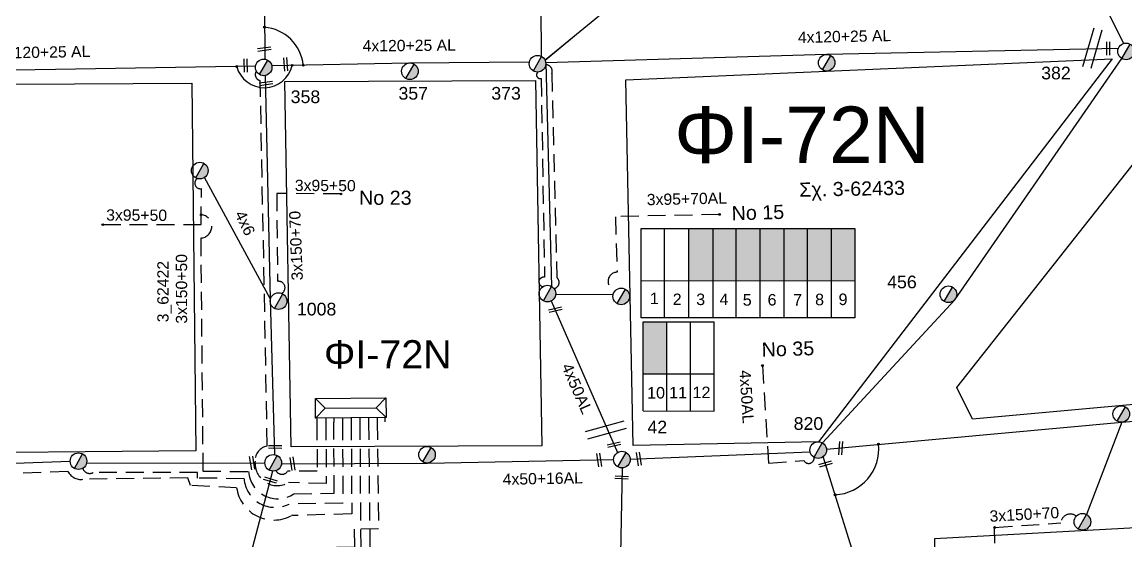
# Model space of a CAD drawing. Header units: millimetres. Extents: x 1421 to 7547, y 822 to 1873.
# Drawn here: x 6842.7 to 6999.3, y 1234.8 to 1308.4 of the extents above; entities that cross this region are included whole.
import ezdxf
from ezdxf.enums import TextEntityAlignment as Align

# ---------------------------------------------------------------- set-up
doc = ezdxf.new("R2010")
doc.units = ezdxf.units.MM
doc.linetypes.add('DASHED', pattern=[19.05, 12.7, -6.35])
doc.layers.get('0').update_dxf_attribs({"lineweight": 30})
for name, color, linetype, lineweight in [('3x95+70', 7, 'DASHED', 30), ('4x50+13_5', 7, 'Continuous', 30), ('4x50+16_5', 7, 'Continuous', 30), ('4x50AL', 7, 'Continuous', 30), ('Pillar OTE', 7, 'Continuous', 30), ('TEXT_ΚΑΛΩΔΙΩΝ', 7, 'Continuous', 30), ('Άγνωστο εναέριο καλώδιο', 7, 'Continuous', 30), ('Άγνωστο Υπόγειο Καλώδιο', 7, 'DASHED', 30), ('Γυμνά εναέρια ΧΤ και ΦΟΠ (3Φ)   4x50+16AL', 7, 'Continuous', 30), ('Καλωδια ΧΤ  3X95+50', 7, 'Continuous', 30), ('Καλώδια ΧΤ   3x150+50CU', 7, 'DASHED', 30), ('Καλώδια ΧΤ   3x150+70AL', 7, 'DASHED', 30), ('Καλώδια ΧΤ   3x150AL+50CU', 7, 'DASHED', 30), ('Μηχανική τομή', 7, 'Continuous', 30), ('Στύλος ΦΜ', 7, 'Continuous', 30), ('Στύλος ΦΜ @ 1', 7, 'Continuous', 30), ('ΣΥΝ.ΚΑΛ4Χ6', 7, 'YPARXSK3X70+54', 30), ('Συνδέσεις', 7, 'Continuous', 30), ('Συνεστραμμένα ΧΤ   3x70+54.6+25 AL', 7, 'SYN_LINE', 30), ('Συνεστραμμένα ΧΤ  4x120+25 AL', 7, 'SYN_LINE', 30), ('Τομή', 7, 'Continuous', 30), ('Υποσταθμός πόλεως', 7, 'Continuous', 30), ('Υπόβαθρο ΔΕΗ', 7, 'Continuous', 30), ('Υπόγεια Καλώδια Δικτύου ΧΤ  4x50AL', 7, 'DASHED', 30)]:
    doc.layers.add(name, color=color, linetype=linetype, lineweight=lineweight)
doc.styles.get("Standard").update_dxf_attribs({"font": 'arial.ttf'})
doc.linetypes.add('SYN_LINE', pattern='A,0.5,-0.0001,["/\\/\\/\\/",Standard,S=0.1,R=0,X=0,Y=-0.05],-0.25', length=0.7501)
doc.linetypes.add('YPARXSK3X70+54', pattern='A,2.5,[131,ltypeshp.shx,S=1,R=0,X=-9e-10,Y=0],-1e-11,[131,ltypeshp.shx,S=-1,R=180,X=2,Y=0],-4.1,[131,ltypeshp.shx,S=1,R=0,X=-0.1,Y=0],-1.9,2,0', length=10.5)

# ---------------------------------------------------------------- blocks, each defined once
blk = doc.blocks.new('ΥΠΟΣΤΑΘΜΟΣ ΠΟΛΕΩΣ 9 ΑΝΑΧΩΡΗΣΕΩΝ')
at = {"layer": 'Υποσταθμός πόλεως', "ltscale": 40}
for p, q in [((-9.63, -2.82), (-9.63, -4)), ((-7.12, -2.82), (-7.12, -4)), ((-4.84, -2.82), (-4.84, -4)), ((-2.36, -2.82), (-2.36, -4)), ((0.09, -2.82), (0.09, -4)), ((2.55, -2.82), (2.55, -4)), ((5.02, -2.82), (5.02, -4)), ((7.48, -2.82), (7.48, -4)), ((9.61, -2.82), (9.61, -4))]:
    blk.add_line(p, q, dxfattribs=at)
blk.add_lwpolyline([(-10.02, 2.82), (10.02, 2.82), (10.02, -2.82), (-10.02, -2.82)], close=True, dxfattribs=at)
for points in [[(-7.21, 0), (-10.02, 2.82)], [(-10.02, -2.82), (-7.21, 0)], [(-7.21, 0), (7.21, 0)], [(7.21, 0), (10.02, 2.82)], [(10.02, -2.82), (7.21, 0)]]:
    blk.add_lwpolyline(points, dxfattribs=at)
at = {"layer": 'Υποσταθμός πόλεως', "linetype": 'SYN_LINE', "ltscale": 40, "flags": 1}
for tag, p in [('ΜΕΤΑΣΧΗΜΑΤΙΣΜΟΣ', (10.79, 1.71)), ('ΙΣΧΥΣ', (10.77, -1.08)), ('ΑΡΙΘΜΟΣ', (10.89, -3.8))]:
    blk.add_attdef(tag, p, '', height=1.8, dxfattribs=at)
blk = doc.blocks.new('ΥΠΑΡΧΩΝ ΤΣΙΜΕΝΤΕΝΙΟΣ ΣΤΥΛΟΣ')
at = {"layer": 'Στύλος ΦΜ'}
blk.add_hatch(color=7, dxfattribs=at).paths.add_polyline_path([(-1.29, -2.28, 0.574793), (2.62, 0, 0.268822), (1.3, 2.27)])
at = {"layer": 'Στύλος ΦΜ', "color": 7}
blk.add_line((-1.29, -2.28), (1.3, 2.27), dxfattribs=at)
blk.add_circle((0, 0), 2.62, dxfattribs=at)
at = {"layer": 'Στύλος ΦΜ', "flags": 4}
for tag, p in [('ΑΡΙΘΜΟΣ', (-4.68, 8.05)), ('ΤΥΠΟΣ', (-4.91, 3.03))]:
    blk.add_attdef(tag, p, '', height=4, dxfattribs=at)
blk = doc.blocks.new('ΜΗΧΑΝΙΚΗ ΤΟΜΗ')
at = {"layer": 'Μηχανική τομή', "lineweight": -3, "ltscale": 40}
for p, q in [((-3.78, 1.15), (3.8, 1.15)), ((3.8, -0.4), (-3.78, -0.4))]:
    blk.add_line(p, q, dxfattribs=at)
blk = doc.blocks.new('ΤΟΜΗ')
at = {"layer": 'Τομή', "lineweight": -3, "ltscale": 40}
for p, q in [((-11.37, 1.1), (11.37, 1.1)), ((11.37, -3.57), (-11.37, -3.57))]:
    blk.add_line(p, q, dxfattribs=at)
blk = doc.blocks.new('_ΣΥΝΔΕΣΗ')
at = {"layer": 'Συνδέσεις', "linetype": 'SYN_LINE', "ltscale": 40}
blk.add_hatch(color=256, dxfattribs=at).paths.add_polyline_path([(0.5, -0.01, 1), (-0.5, -0.01, 1)])
at = {"layer": 'Συνδέσεις'}
blk.add_circle((0, -0.01), 0.5, dxfattribs=at)

msp = doc.modelspace()

# ---------------------------------------------------------------- hatches: boundary and pattern name
at = {"layer": 'Καλώδια ΧΤ   3x150+50CU', "linetype": 'DASHED', "lineweight": -3, "ltscale": 0.2}
h = msp.add_hatch(color=2, dxfattribs=at)
h.dxf.hatch_style = 1
h.paths.add_polyline_path([(6937.29, 1271.73), (6940.73, 1271.72), (6940.73, 1279.09), (6937.29, 1279.09)])
h = msp.add_hatch(color=85, dxfattribs=at)
h.dxf.hatch_style = 1
h.paths.add_polyline_path([(6944.02, 1279.09), (6940.73, 1279.09), (6940.73, 1271.72), (6944.02, 1271.72)])
h = msp.add_hatch(color=1, dxfattribs=at)
h.dxf.hatch_style = 1
h.paths.add_polyline_path([(6947.41, 1271.72), (6947.41, 1279.09), (6944.02, 1279.09), (6944.02, 1271.72)])
h = msp.add_hatch(color=5, dxfattribs=at)
h.dxf.hatch_style = 1
h.paths.add_polyline_path([(6950.81, 1279.09), (6947.41, 1279.09), (6947.41, 1271.72), (6950.81, 1271.71)])
h = msp.add_hatch(color=6, dxfattribs=at)
h.dxf.hatch_style = 1
h.paths.add_polyline_path([(6954.14, 1279.09), (6950.81, 1279.09), (6950.81, 1271.71), (6954.14, 1271.71)])
h = msp.add_hatch(color=30, dxfattribs=at)
h.dxf.hatch_style = 1
h.paths.add_polyline_path([(6954.14, 1271.71), (6957.53, 1271.71), (6957.53, 1279.09), (6954.14, 1279.09)])
h = msp.add_hatch(color=133, dxfattribs=at)
h.dxf.hatch_style = 1
h.paths.add_polyline_path([(6957.46, 1271.71), (6960.85, 1271.71), (6960.85, 1279.09), (6957.46, 1279.09)])
h = msp.add_hatch(color=62, dxfattribs=at)
h.dxf.hatch_style = 1
h.paths.add_polyline_path([(6934.15, 1265.89), (6930.81, 1265.89), (6930.81, 1258.51), (6934.15, 1258.51)])

# ---------------------------------------------------------------- linework, layer by layer
at = {"layer": '3x95+70', "color": 62, "lineweight": -3, "ltscale": 0.2}
msp.add_lwpolyline([(6941.62, 1281.11), (6926.87, 1280.79), (6927.11, 1272.9, 0.948102), (6926.95, 1270.38, -4.121278)], format="xyb", dxfattribs=at)
at = {"layer": '4x50+13_5', "color": 6, "lineweight": -3, "ltscale": 0.2}
msp.add_lwpolyline([(6990.22, 1322.97), (6998.94, 1305.36)], dxfattribs=at)
at = {"layer": '4x50+13_5', "color": 85, "lineweight": -3, "ltscale": 0.2}
msp.add_lwpolyline([(6961.22, 1183.96), (6961.63, 1205.72), (6960.88, 1232.19), (6956.36, 1246.75)], dxfattribs=at)
at = {"layer": '4x50+16_5', "color": 1, "lineweight": -3, "ltscale": 0.2}
msp.add_lwpolyline([(6927.83, 1245.15), (6927.37, 1220.68), (6927.25, 1194.82), (6916.4, 1169.85)], dxfattribs=at)
at = {"layer": '4x50AL', "color": 2, "lineweight": -3, "ltscale": 0.2}
msp.add_lwpolyline([(6877.02, 1367.94), (6876.89, 1339.64), (6877.13, 1303.14)], dxfattribs=at)
at = {"layer": '4x50AL', "color": 1, "lineweight": -3, "ltscale": 0.2}
msp.add_lwpolyline([(6978.09, 1345.18), (6954.53, 1331.55), (6946.68, 1327.43), (6916.89, 1302.98), (6921.09, 1306.43)], dxfattribs=at)
at = {"layer": '4x50AL', "color": 62, "lineweight": -3, "ltscale": 0.2}
msp.add_lwpolyline([(6917.78, 1268.84), (6927.16, 1247.32)], dxfattribs=at)
at = {"layer": '4x50AL', "color": 6, "lineweight": -3, "ltscale": 0.2}
msp.add_lwpolyline([(6878.24, 1244.7), (6870.36, 1214.87), (6858.02, 1191.73)], dxfattribs=at)
at = {"layer": '4x50AL', "color": 85, "linetype": 'DASHED', "lineweight": -3, "ltscale": 0.2}
msp.add_lwpolyline([(6980.79, 1223.06), (6980.67, 1236.7)], dxfattribs=at)
at = {"layer": 'Pillar OTE', "lineweight": -3, "ltscale": 40}
for p, q in [((6930.81, 1265.89), (6940.88, 1265.88)), ((6930.81, 1258.49), (6940.87, 1258.48)), ((6930.81, 1253.23), (6940.87, 1253.22))]:
    msp.add_line(p, q, dxfattribs=at)
for points in [[(6930.52, 1266.45), (6930.52, 1279.09), (6960.85, 1279.09), (6960.85, 1266.42), (6930.52, 1266.45)], [(6933.85, 1266.45), (6933.85, 1279.09)], [(6937.29, 1266.44), (6937.29, 1279.09)], [(6940.73, 1266.44), (6940.73, 1279.09)], [(6944.02, 1266.44), (6944.02, 1279.09)], [(6947.41, 1266.43), (6947.41, 1279.09)], [(6950.81, 1266.43), (6950.81, 1279.09)], [(6954.14, 1266.43), (6954.14, 1279.09)], [(6957.53, 1266.42), (6957.53, 1279.09)], [(6930.52, 1271.73), (6960.85, 1271.7)], [(6930.81, 1253.23), (6930.81, 1265.89)], [(6934.15, 1253.23), (6934.15, 1265.89)], [(6937.54, 1253.23), (6937.54, 1265.89)], [(6940.87, 1253.22), (6940.88, 1265.88)]]:
    msp.add_lwpolyline(points, dxfattribs=at)
at = {"layer": 'Άγνωστο εναέριο καλώδιο', "color": 1, "lineweight": -3, "ltscale": 0.2}
msp.add_lwpolyline([(6917, 1302.61), (6917.82, 1270.9)], dxfattribs=at)
at = {"layer": 'Άγνωστο εναέριο καλώδιο', "color": 2, "lineweight": -3, "ltscale": 0.2}
msp.add_lwpolyline([(6878.57, 1247.02), (6877.94, 1269.08), (6877.22, 1300.82)], dxfattribs=at)
at = {"layer": 'Άγνωστο εναέριο καλώδιο', "color": 62, "lineweight": -3, "ltscale": 0.2}
msp.add_lwpolyline([(6918.4, 1269.75), (6926.58, 1269.82)], dxfattribs=at)
at = {"layer": 'Άγνωστο Υπόγειο Καλώδιο', "color": 62, "lineweight": -3, "ltscale": 0.2}
for points in [[(6885.79, 1251.62), (6885.86, 1242.94), (6880.51, 1243.07, -0.607787), (6875.76, 1246.09, -0.376212), (6877.49, 1248.25), (6876.5, 1300.1, -0.554343), (6875.94, 1301.43, -2.427449)], [(6915.91, 1301.32, 0.85848), (6916.34, 1300.4), (6916.82, 1272.19, 1.03045), (6916.59, 1270.87, 1.444709)]]:
    msp.add_lwpolyline(points, format="xyb", dxfattribs=at)
at = {"layer": 'Άγνωστο Υπόγειο Καλώδιο', "color": 1, "lineweight": -3, "ltscale": 0.2}
for points in [[(6917.86, 1301.1), (6918.55, 1272.16, -0.647678), (6918.17, 1270.6, -64.766699)], [(6884.54, 1251.61), (6884.55, 1244.67), (6880.36, 1244.67, -0.577646), (6878.73, 1244.76, -17.240091)]]:
    msp.add_lwpolyline(points, format="xyb", dxfattribs=at)
at = {"layer": 'Άγνωστο Υπόγειο Καλώδιο', "color": 2, "lineweight": -3, "ltscale": 0.2}
for points in [[(6854.16, 1279.66), (6868.11, 1279.7), (6868.15, 1284.77, -0.830221), (6867.58, 1286.2, -18.711002)], [(6868.12, 1281.07, -0.9277), (6868.05, 1277.75), (6868.36, 1244.7), (6874.85, 1244.64, 0.584558), (6881.25, 1241.49), (6886.99, 1241.56), (6886.93, 1251.63)]]:
    msp.add_lwpolyline(points, format="xyb", dxfattribs=at)
at = {"layer": 'Άγνωστο Υπόγειο Καλώδιο', "color": 5, "lineweight": -3, "ltscale": 0.2}
msp.add_lwpolyline([(6888.17, 1251.64), (6888.21, 1240.14), (6880.59, 1240.02, -0.529424), (6874.19, 1243.62), (6867.6, 1243.72), (6867.6, 1244.51), (6852.8, 1244.5, -0.481456), (6851.32, 1245.11)], format="xyb", dxfattribs=at)
at = {"layer": 'Άγνωστο Υπόγειο Καλώδιο', "color": 133, "lineweight": -3, "ltscale": 0.2}
msp.add_lwpolyline([(6893.09, 1251.68), (6893.28, 1236.49), (6889.82, 1236.48), (6889.86, 1233.86), (6879.16, 1233.77), (6869.43, 1217.73), (6861.35, 1200.61), (6869.16, 1196.06), (6864.08, 1187.42), (6860.03, 1189.62, -0.647096), (6858.28, 1189.42, 1.342606)], format="xyb", dxfattribs=at)
at = {"layer": 'Άγνωστο Υπόγειο Καλώδιο', "color": 30, "lineweight": -3, "ltscale": 0.2}
msp.add_lwpolyline([(6891.86, 1251.67), (6892.07, 1231.54), (6880.29, 1231.32), (6873.28, 1216.9, -0.620082), (6870.79, 1212.15), (6870.79, 1212.15), (6864.73, 1199.83), (6880.03, 1191.45, -0.395331), (6880.31, 1190.62)], format="xyb", dxfattribs=at)
at = {"layer": 'Άγνωστο Υπόγειο Καλώδιο', "color": 6, "lineweight": -3, "ltscale": 0.2}
msp.add_lwpolyline([(6890.62, 1251.66), (6890.75, 1232.42), (6879.79, 1232.51), (6872.06, 1216.54, -0.240047), (6872.23, 1215.14, 1.882352)], format="xyb", dxfattribs=at)
at = {"layer": 'Άγνωστο Υπόγειο Καλώδιο', "color": 1, "lineweight": -3, "ltscale": 0.2}
msp.add_arc((6917, 1301.42), 0.914, 339.7237, 89.7423, dxfattribs=at)
at = {"layer": 'Γυμνά εναέρια ΧΤ και ΦΟΠ (3Φ)   4x50+16AL', "color": 6, "lineweight": -3, "ltscale": 0.2}
msp.add_lwpolyline([(6956.23, 1248.7), (6975.01, 1269.01), (6998.73, 1303.22)], dxfattribs=at)
at = {"layer": 'Γυμνά εναέρια ΧΤ και ΦΟΠ (3Φ)   4x50+16AL', "color": 85, "lineweight": -3, "ltscale": 0.2}
for points in [[(6956.81, 1247.81), (6998.72, 1251.62), (7027.15, 1254.06)], [(6998.72, 1251.62), (6993.69, 1238.53)]]:
    msp.add_lwpolyline(points, dxfattribs=at)
at = {"layer": 'Γυμνά εναέρια ΧΤ και ΦΟΠ (3Φ)   4x50+16AL', "color": 1, "lineweight": -3, "ltscale": 0.2}
for points in [[(6928.97, 1246.41), (6954.49, 1247.44)], [(6879.5, 1245.74), (6900.23, 1245.84), (6926.62, 1246.35)]]:
    msp.add_lwpolyline(points, dxfattribs=at)
at = {"layer": 'Γυμνά εναέρια ΧΤ και ΦΟΠ (3Φ)   4x50+16AL', "color": 5, "lineweight": -3, "ltscale": 0.2}
for points in [[(6849.53, 1246.05), (6816.74, 1244.88)], [(6851.86, 1245.88), (6877.16, 1245.83)]]:
    msp.add_lwpolyline(points, dxfattribs=at)
at = {"layer": 'Καλωδια ΧΤ  3X95+50', "color": 2, "linetype": 'DASHED', "lineweight": -3, "ltscale": 0.2}
msp.add_lwpolyline([(6887.95, 1284.01), (6878.83, 1284.1)], dxfattribs=at)
at = {"layer": 'Καλώδια ΧΤ   3x150+50CU', "color": 85, "lineweight": -3, "ltscale": 0.2}
msp.add_lwpolyline([(6889.39, 1251.65), (6889.48, 1238.64), (6880.95, 1238.38, -0.51947), (6873.14, 1242.34), (6866.59, 1242.65), (6866.22, 1243.73), (6851.53, 1243.57, -0.342887), (6849.22, 1244.64), (6817.91, 1243.53, -0.395248), (6816.32, 1244.13)], format="xyb", dxfattribs=at)
at = {"layer": 'Καλώδια ΧΤ   3x150+70AL', "color": 2, "lineweight": -3, "ltscale": 0.2}
msp.add_lwpolyline([(6878.83, 1284.1), (6878.96, 1271.61, -0.8629), (6879.51, 1269.91, 2.887778)], format="xyb", dxfattribs=at)
at = {"layer": 'Καλώδια ΧΤ   3x150AL+50CU', "color": 85, "lineweight": -3, "ltscale": 0.2}
msp.add_lwpolyline([(6980.67, 1236.7), (6990.05, 1237.34, -0.595623), (6992.26, 1238.32, 1.121993)], format="xyb", dxfattribs=at)
at = {"layer": 'ΣΥΝ.ΚΑΛ4Χ6', "color": 2, "linetype": 'SYN_LINE', "lineweight": -3, "ltscale": 20}
msp.add_lwpolyline([(6877.94, 1269.08), (6868.59, 1286.36)], dxfattribs=at)
at = {"layer": 'Συνεστραμμένα ΧΤ   3x70+54.6+25 AL', "color": 62, "lineweight": -3, "ltscale": 20}
msp.add_lwpolyline([(6916.41, 1303.51), (6916.18, 1331.7)], dxfattribs=at)
at = {"layer": 'Συνεστραμμένα ΧΤ  4x120+25 AL', "color": 62, "lineweight": -3, "ltscale": 20}
for points in [[(6998.21, 1304.66), (6956.82, 1303.81), (6917, 1302.61)], [(6875.82, 1302.14), (6816.17, 1301.13)], [(6914.67, 1302.72), (6897.58, 1302.58), (6878.14, 1302.21)]]:
    msp.add_lwpolyline(points, dxfattribs=at)
at = {"layer": 'Υπόβαθρο ΔΕΗ', "lineweight": -3, "ltscale": 0.2}
for points in [[(6928.35, 1300.21), (6997.33, 1303.2), (6955.7, 1248.85), (6929.37, 1248.34)], [(6825.07, 1299.51), (6866.78, 1299.72), (6867.36, 1247.56), (6825.46, 1247.19)], [(6879.99, 1299.97), (6915.54, 1300.11), (6916.42, 1248.27), (6880.87, 1248.13)], [(6975.3, 1256.58), (7005.15, 1294.35), (7025.9, 1256.47), (6977.51, 1252.05)], [(6953.28, 1152.04), (6978.81, 1137.75), (7032.08, 1232.42), (7031.06, 1238.32), (6972.16, 1235.1), (6972.54, 1186.83)]]:
    msp.add_lwpolyline(points, close=True, dxfattribs=at)
at = {"layer": 'Υπόβαθρο ΔΕΗ', "lineweight": -3}
for centre, radius, start, end in [((6876.57, 1301.62), 6.07, 6.3247, 84.9954), ((6877.07, 1303.13), 4.05, 194.7386, 347.6833), ((6957.72, 1247.84), 6.51, 272.8026, 6.0592)]:
    msp.add_arc(centre, radius, start, end, dxfattribs=at)
at = {"layer": 'Υπόγεια Καλώδια Δικτύου ΧΤ  4x50AL', "color": 1, "lineweight": -3, "ltscale": 0.2}
msp.add_lwpolyline([(6947.73, 1259.66), (6948.59, 1245.83), (6953.6, 1246.2, 0.832435), (6955.06, 1246.66, -3.168882)], format="xyb", dxfattribs=at)

# ---------------------------------------------------------------- block references
at = {"layer": 'Μηχανική τομή', "lineweight": -3}
for p, xscale, yscale, zscale, rotation in [((6877.09, 1304.46), 0.2499999999999187, 0.2499999999999187, 0.2499999999999187, 7.275471488606197), ((6996.68, 1304.66), 0.2499999999999188, 0.2499999999999188, 0.2499999999999188, 269.307013081686), ((6874.33, 1302.24), 0.2499999999999187, 0.2499999999999187, 0.2499999999999187, 271.5581175353493), ((6880.01, 1302.39), 0.2499999999999187, 0.2499999999999187, 0.2499999999999187, 274.8866685251252), ((6877.31, 1299.59), 0.2499999999999187, 0.2499999999999187, 0.2499999999999187, 7.275471488606197), ((6918.36, 1267.5), 0.2499999999999186, 0.2499999999999186, 0.2499999999999186, 13.5726304567426), ((6878.61, 1248.22), 0.2499999999999187, 0.2499999999999187, 0.2499999999999187, 179.4176526340732), ((6926.71, 1248.36), 0.2499999999999187, 0.2499999999999187, 0.2499999999999187, 13.5726304567426), ((6958.73, 1247.96), 0.2499999999999189, 0.2499999999999189, 0.2499999999999189, 265.266344620738), ((6875.42, 1245.88), 0.2499999999999187, 0.2499999999999187, 0.2499999999999187, 98.67359203741974), ((6881.17, 1245.75), 0.2499999999999187, 0.2499999999999187, 0.2499999999999187, 98.67359203741974), ((6924.68, 1246.29), 0.2499999999999187, 0.2499999999999187, 0.2499999999999187, 98.67359203741974), ((6930.28, 1246.44), 0.2499999999999187, 0.2499999999999187, 0.2499999999999187, 98.67359203741974), ((6956.65, 1245.8), 0.2499999999999187, 0.2499999999999187, 0.2499999999999187, 195.6890285474493), ((6877.97, 1243.51), 0.2499999999999186, 0.2499999999999186, 0.2499999999999186, 163.5345894075954), ((6927.77, 1243.89), 0.2499999999999186, 0.2499999999999186, 0.2499999999999186, 177.1276766233169)]:
    msp.add_blockref('ΜΗΧΑΝΙΚΗ ΤΟΜΗ', p, dxfattribs=dict(at, xscale=xscale, yscale=yscale, zscale=zscale, rotation=rotation))
at = {"layer": 'Στύλος ΦΜ @ 1', "lineweight": -3, "ltscale": 40}
ref = msp.add_blockref('ΥΠΑΡΧΩΝ ΤΣΙΜΕΝΤΕΝΙΟΣ ΣΤΥΛΟΣ', (6999.31, 1304.24), dxfattribs=dict(at, xscale=0.4499999999998181, yscale=0.4499999999998181, zscale=0.4499999999998181))
ref.add_attrib('ΤΥΠΟΣ', '382', (6987.27, 1300.27), dxfattribs={"layer": 'Στύλος ΦΜ', "height": 1.8, "flags": 4})
ref = msp.add_blockref('ΥΠΑΡΧΩΝ ΤΣΙΜΕΝΤΕΝΙΟΣ ΣΤΥΛΟΣ', (6876.98, 1301.97), dxfattribs=dict(at, xscale=0.4499999999998181, yscale=0.4499999999998181, zscale=0.4499999999998181))
ref.add_attrib('ΤΥΠΟΣ', '358', (6880.81, 1296.9), dxfattribs={"layer": 'Στύλος ΦΜ', "height": 1.8, "flags": 4})
ref = msp.add_blockref('ΥΠΑΡΧΩΝ ΤΣΙΜΕΝΤΕΝΙΟΣ ΣΤΥΛΟΣ', (6915.82, 1302.49), dxfattribs=dict(at, xscale=0.4499999999998181, yscale=0.4499999999998181, zscale=0.4499999999998181))
ref.add_attrib('ΤΥΠΟΣ', '373', (6909.27, 1297.39), dxfattribs={"layer": 'Στύλος ΦΜ', "height": 1.8, "flags": 4})
at = {"layer": 'Στύλος ΦΜ @ 1', "lineweight": -3, "ltscale": 40, "xscale": 0.4499999999998181, "yscale": 0.4499999999998181, "zscale": 0.4499999999998181}
for p in [(6956.84, 1302.63), (6867.92, 1287.33), (6917.23, 1269.88), (6927.71, 1269.48), (6998.63, 1252.8), (6900.15, 1247.02), (6850.71, 1246.11), (6878.33, 1245.87), (6993.11, 1237.51)]:
    msp.add_blockref('ΥΠΑΡΧΩΝ ΤΣΙΜΕΝΤΕΝΙΟΣ ΣΤΥΛΟΣ', p, dxfattribs=at)
at = {"layer": 'Στύλος ΦΜ @ 1', "lineweight": -3, "ltscale": 40}
ref = msp.add_blockref('ΥΠΑΡΧΩΝ ΤΣΙΜΕΝΤΕΝΙΟΣ ΣΤΥΛΟΣ', (6897.72, 1301.41), dxfattribs=dict(at, xscale=0.4499999999998181, yscale=0.4499999999998181, zscale=0.4499999999998181))
ref.add_attrib('ΤΥΠΟΣ', '357', (6896.1, 1297.39), dxfattribs={"layer": 'Στύλος ΦΜ', "height": 1.8, "flags": 4})
ref = msp.add_blockref('ΥΠΑΡΧΩΝ ΤΣΙΜΕΝΤΕΝΙΟΣ ΣΤΥΛΟΣ', (6974.11, 1269.78), dxfattribs=dict(at, xscale=0.4499999999998181, yscale=0.4499999999998181, zscale=0.4499999999998181))
ref.add_attrib('ΤΥΠΟΣ', '456', (6965.42, 1270.63), dxfattribs={"layer": 'Στύλος ΦΜ', "height": 1.8, "flags": 4})
ref = msp.add_blockref('ΥΠΑΡΧΩΝ ΤΣΙΜΕΝΤΕΝΙΟΣ ΣΤΥΛΟΣ', (6879.09, 1268.81), dxfattribs=dict(at, xscale=0.4499999999998181, yscale=0.4499999999998181, zscale=0.4499999999998181))
ref.add_attrib('ΤΥΠΟΣ', '1008', (6881.69, 1266.78), dxfattribs={"layer": 'Στύλος ΦΜ', "height": 1.8, "flags": 4})
ref = msp.add_blockref('ΥΠΑΡΧΩΝ ΤΣΙΜΕΝΤΕΝΙΟΣ ΣΤΥΛΟΣ', (6927.8, 1246.33), dxfattribs=dict(at, xscale=0.4499999999998181, yscale=0.4499999999998181, zscale=0.4499999999998181))
ref.add_attrib('ΤΥΠΟΣ', '42', (6931.42, 1250.04), dxfattribs={"layer": 'Στύλος ΦΜ', "height": 1.8, "flags": 4})
ref = msp.add_blockref('ΥΠΑΡΧΩΝ ΤΣΙΜΕΝΤΕΝΙΟΣ ΣΤΥΛΟΣ', (6955.64, 1247.68), dxfattribs=dict(at, xscale=0.4499999999998181, yscale=0.4499999999998181, zscale=0.4499999999998181))
ref.add_attrib('ΤΥΠΟΣ', '820', (6952.16, 1250.55), dxfattribs={"layer": 'Στύλος ΦΜ', "height": 1.8, "flags": 4})
at = {"layer": 'Συνδέσεις', "lineweight": -3, "xscale": 0.25, "yscale": 0.25, "zscale": 0.25}
for p in [(6877.1, 1307.67), (6873.15, 1302.09), (6881.03, 1302.26), (6882.61, 1302.29), (6887.95, 1284.01), (6868.12, 1281.07), (6941.63, 1281.11), (6854.16, 1279.66), (6947.73, 1259.67), (6964.2, 1248.52), (6958.04, 1241.33), (6980.67, 1236.7)]:
    msp.add_blockref('_ΣΥΝΔΕΣΗ', p, dxfattribs=at)
at = {"layer": 'Τομή', "lineweight": -3, "xscale": 0.2499999999998871, "yscale": 0.2499999999998871, "zscale": 0.2499999999998871}
for p, rotation in [((6994.83, 1304.59), 253.6330504668009), ((6925.6, 1250.23), 195.4312592350713)]:
    msp.add_blockref('ΤΟΜΗ', p, dxfattribs=dict(at, rotation=rotation))
at = {"layer": 'Υποσταθμός πόλεως', "lineweight": -3, "xscale": 0.4999999999999995, "yscale": 0.4999999999999995, "zscale": 0.4999999999999995, "rotation": 0.4474911990490079}
msp.add_blockref('ΥΠΟΣΤΑΘΜΟΣ ΠΟΛΕΩΣ 9 ΑΝΑΧΩΡΗΣΕΩΝ', (6889.33, 1253.65), dxfattribs=at)

# ---------------------------------------------------------------- texts
at = {"lineweight": -3, "ltscale": 30, "width": 11.2573, "attachment_point": 1}
for s, insert, char_height in [('1', (6931.76, 1270.01), 1.63), ('2', (6935, 1269.88), 1.63), ('3', (6938.33, 1269.88), 1.63), ('4', (6941.64, 1269.88), 1.63), ('8', (6955.2, 1269.85), 1.63), ('9', (6958.53, 1269.88), 1.63), ('5', (6944.94, 1269.8), 1.63), ('6', (6948.46, 1269.82), 1.63), ('7', (6952.09, 1269.82), 1.63), ('10', (6931.37, 1256.63), 1.634), ('11', (6934.49, 1256.65), 1.634), ('12', (6937.82, 1256.68), 1.634)]:
    msp.add_mtext(s, dxfattribs=dict(at, insert=insert, char_height=char_height))
at = {"layer": 'TEXT_ΚΑΛΩΔΙΩΝ', "lineweight": -3, "ltscale": 0.2}
for s, rotation, p in [('4x120+25 AL', 0.4949, (6897.63, 1305.08)), ('4x120+25 AL', 1.1784, (6959.37, 1306.36)), ('4x120+25 AL', 0.9712, (6845.77, 1304.13)), ('3x95+50', 359.6522, (6885.72, 1285.21)), ('3x95+70AL', 1.2375, (6937.01, 1283.33)), ('3x95+50', 359.6522, (6858.96, 1281.01)), ('4x6', 295.9432, (6874.34, 1279.89)), ('3x150+70', 92.144, (6881.56, 1276.68)), ('3x150+50', 90.0295, (6865.32, 1270.55)), ('4x50AL', 293.5593, (6921.44, 1256.41)), ('4x50AL', 273.5597, (6945.5, 1255.25)), ('4x50+16AL', 1.0942, (6916.57, 1243.65)), ('3x150+70', 3.113, (6984.88, 1238.57))]:
    msp.add_text(s, height=1.6, rotation=rotation, dxfattribs=at).set_placement(p, align=Align.MIDDLE_CENTER)
at = {"layer": 'Υπόβαθρο ΔΕΗ', "lineweight": -3, "attachment_point": 1}
for insert, char_height in [((6935.21, 1296.41), 8), ((6885.53, 1263.27), 4)]:
    msp.add_mtext_dynamic_manual_height_columns('ΦI-72N', width=30.8332, gutter_width=12.5, heights=[0], dxfattribs=dict(at, insert=insert, char_height=char_height))
for s, insert, char_height, rotation in [('Σχ. 3-62433', (6952.93, 1285.62), 2, 1.0448), ('Νο 23', (6890.51, 1284.47), 2, 0.0425), ('Νο 15', (6943.33, 1282.27), 2, 1.6567), ('3_62422', (6861.89, 1265.81), 1.6, 90), ('Νο 35', (6947.59, 1262.93), 2, 1.6567)]:
    msp.add_mtext_dynamic_manual_height_columns(s, width=17.2548, gutter_width=12.5, heights=[0], dxfattribs=dict(at, insert=insert, char_height=char_height, rotation=rotation))

doc.saveas('drawing.dxf')
